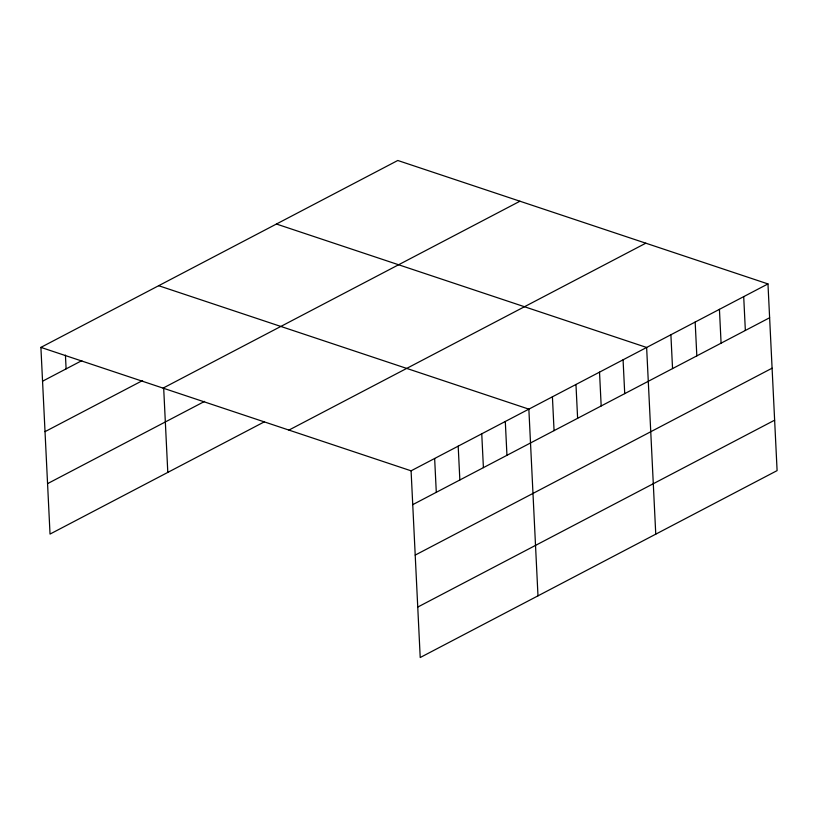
<?xml version="1.0" encoding="UTF-8"?>
<svg xmlns="http://www.w3.org/2000/svg" width="818" height="818" viewBox="0 0 818 818"><rect width="100%" height="100%" fill="white"/><g stroke="black" fill="none" stroke-linecap="round" stroke-linejoin="round"><path stroke-width="1.23" d="M264.265 421.884L50.031 534.072L40.9 347.384L397.783 160.481L767.969 283.928L777.1 470.616L420.217 657.519L411.086 470.82L767.969 283.928M42.556 381.208L81.81 360.646M45.021 431.648L142.608 380.544M163.058 388.121L519.941 201.218M47.567 483.632L204.592 401.393M288.928 430.084L645.811 243.191M412.742 504.645L769.626 317.752M415.207 555.095L772.09 368.192M417.753 607.068L774.636 420.176M276.443 224.03L646.629 347.466L655.76 534.164M158.672 285.707L528.857 409.143L537.988 595.841M40.9 347.384L411.086 470.82M743.705 296.637L745.351 330.452M719.431 309.337L721.087 343.161M695.167 322.047L696.824 355.871M670.893 334.756L672.549 368.581M623.071 359.808L624.727 393.632M599.522 372.139L601.179 405.963M575.964 384.47L577.62 418.295M552.416 396.812L554.062 430.636M505.299 421.485L506.955 455.309M481.751 433.816L483.407 467.64M458.192 446.147L459.849 479.972M434.644 458.489L436.291 492.313M163.702 388.54L167.802 472.395M65.43 355.094L66.105 368.867"/></g></svg>
